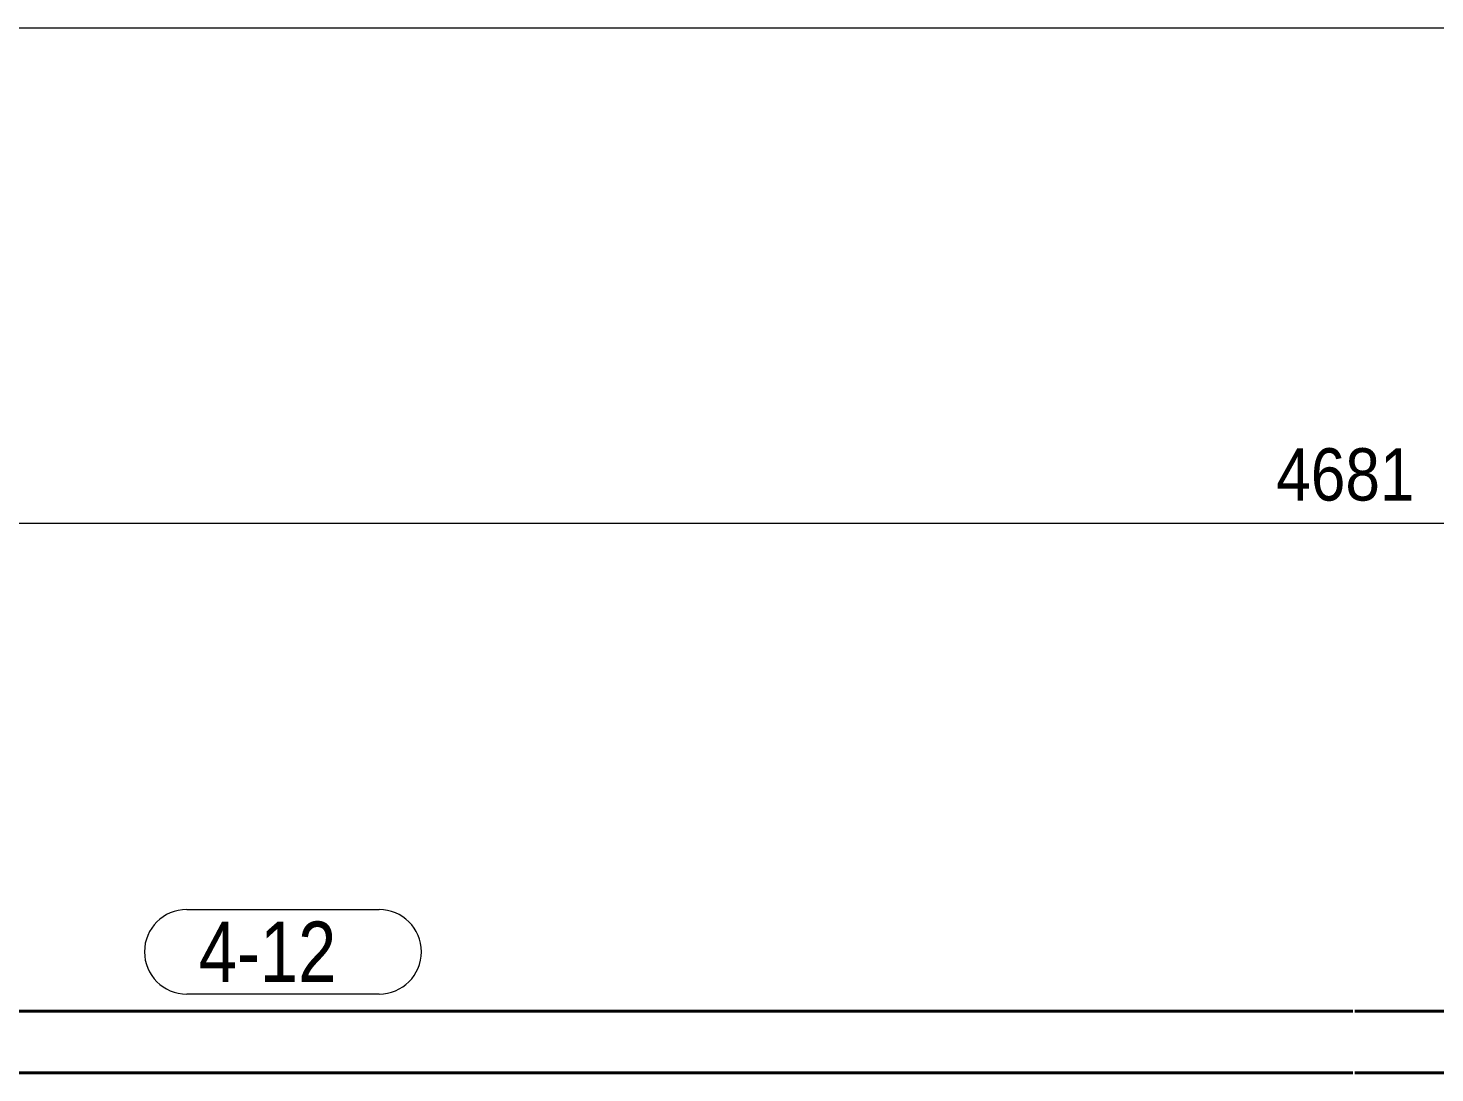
# Model space of a CAD drawing. Header units: millimetres. Extents: x 2 to 287, y 5 to 195.
# Drawn here: x 74.8 to 144.7, y 143.1 to 195 of the extents above; entities that cross this region are included whole.
import ezdxf

# ---------------------------------------------------------------- set-up
doc = ezdxf.new("R2010")
doc.units = ezdxf.units.MM
for name, color, linetype, lineweight in [('Cotation', 7, 'Continuous', 0), ('Feuille dessin', 5, 'Continuous', 0), ('Piece', 2, 'Continuous', 0), ('Repère pièce', 3, 'Continuous', 0)]:
    doc.layers.add(name, color=color, linetype=linetype, lineweight=lineweight)
doc.styles.add('ARIAL', font='ARIAL.TTF')
doc.styles.add('COMIC_SANS_MS', font='COMIC.TTF')

# ---------------------------------------------------------------- blocks, each defined once
blk = doc.blocks.new('*A3')
at = {"layer": 'Piece', "color": 2, "linetype": 'Continuous', "lineweight": 40}
for p, q in [((140.624344, 146.154952), (60.624344, 146.154952)), ((220.724344, 146.154952), (140.724344, 146.154952)), ((140.624344, 143.088285), (60.624344, 143.088285)), ((220.724344, 143.088285), (140.724344, 143.088285))]:
    blk.add_line(p, q, dxfattribs=at)
blk = doc.blocks.new('*A4')
at = {"layer": 'Feuille dessin', "linetype": 'Continuous', "lineweight": 0}
blk.add_line((282, 195), (5, 195), dxfattribs=at)
blk = doc.blocks.new('*A22')
at = {"layer": 'Cotation', "linetype": 'Continuous', "lineweight": 0}
blk.add_line((42.298, 170.405), (239.057, 170.405), dxfattribs=at)
at = {"layer": 'Cotation', "style": 'ARIAL', "width": 0.85}
blk.add_text('4681', height=2.6, dxfattribs=at).set_placement((136.82, 171.525))
blk = doc.blocks.new('*A28')
at = {"layer": 'Repère pièce', "linetype": 'Continuous', "lineweight": 0}
for p, q in [((82.724344, 151.204952), (92.273953, 151.204952)), ((92.273953, 147.004952), (82.724344, 147.004952))]:
    blk.add_line(p, q, dxfattribs=at)
for centre, start, end in [((82.724344, 149.104952), 90, 270), ((92.273953, 149.104952), 270, 90)]:
    blk.add_arc(centre, 2.1, start, end, dxfattribs=at)
at = {"layer": 'Repère pièce', "style": 'COMIC_SANS_MS', "width": 0.85}
blk.add_text('4-12', height=3, dxfattribs=at).set_placement((83.324344, 147.604952))

msp = doc.modelspace()

# ---------------------------------------------------------------- block references
at = {"lineweight": 0}
for name in ['*A4', '*A22', '*A28', '*A3']:
    msp.add_blockref(name, (0, 0), dxfattribs=at)

doc.saveas('drawing.dxf')
